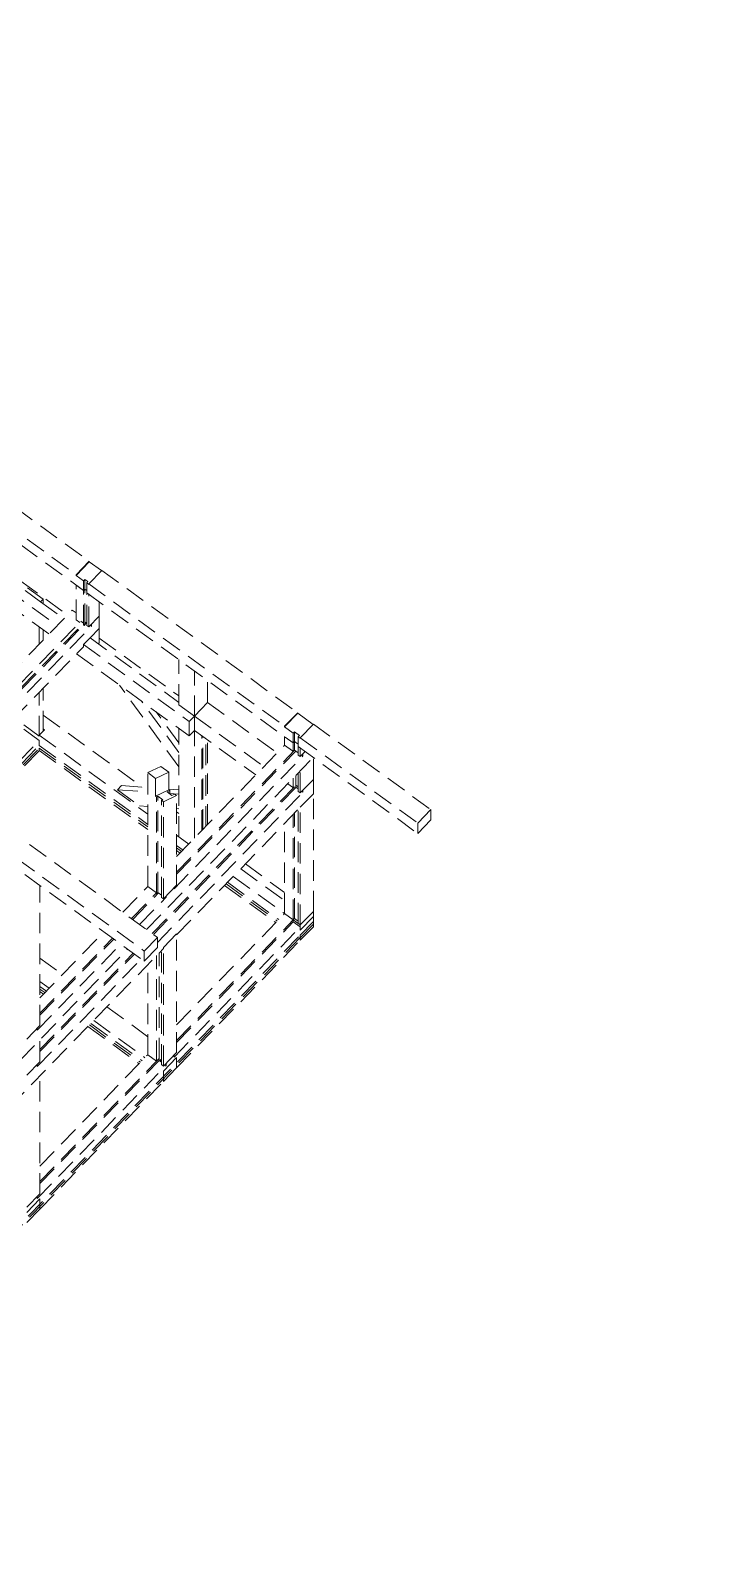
# Model space of a CAD drawing. Header units: millimetres. Extents: x 0 to 10920, y 0 to 297.
# Drawn here: x 3627 to 3759.4, y 0 to 297 of the extents above; entities that cross this region are included whole.
import ezdxf

# ---------------------------------------------------------------- set-up
doc = ezdxf.new("R2010")
doc.units = ezdxf.units.MM
doc.linetypes.add('K5LT_DASHED', pattern=[6, 4, -2])
doc.layers.add('Системный слой', color=7, linetype='Continuous')

# ---------------------------------------------------------------- blocks, each defined once
blk = doc.blocks.new('U340')
at = {"layer": 'Системный слой', "color": 7, "linetype": 'K5LT_DASHED', "lineweight": 18}
for p, q in [((3530.28, 254.74), (3632.26, 180.64)), ((3530.28, 251.94), (3630.66, 179)), ((3566.86, 238.77), (3637.39, 187.52)), ((3566.86, 238.77), (3637.39, 187.52)), ((3575.56, 238.97), (3638.52, 193.22)), ((3572.98, 236.32), (3635.95, 190.56)), ((3542.03, 194.96), (3649.27, 117.02)), ((3549.19, 194.27), (3651.84, 119.68)), ((3635.95, 190.56), (3638.52, 193.22)), ((3635.95, 190.46), (3638.52, 193.12)), ((3638.52, 193.12), (3638.52, 193.22)), ((3638.52, 193.12), (3640.92, 191.38)), ((3620.29, 192.86), (3634.26, 182.71)), ((3635.95, 190.46), (3635.95, 190.56)), ((3635.95, 190.46), (3637.39, 189.42)), ((3638.41, 188.78), (3640.98, 191.43)), ((3640.98, 191.43), (3679.28, 163.6)), ((3625.95, 187.49), (3629.01, 185.26)), ((3626.46, 188.02), (3629.52, 185.79)), ((3635.95, 181.76), (3635.95, 188.56)), ((3635.95, 188.56), (3637.39, 187.52)), ((3637.39, 189.42), (3637.65, 189.68)), ((3637.39, 187.52), (3637.39, 189.42)), ((3637.39, 187.52), (3637.65, 187.78)), ((3637.39, 180.72), (3637.39, 187.52)), ((3637.65, 189.68), (3638.26, 189.24)), ((3637.65, 187.78), (3637.65, 189.68)), ((3637.65, 180.98), (3637.65, 187.78)), ((3637.65, 187.78), (3638.01, 187.52)), ((3638.01, 188.97), (3638.26, 189.24)), ((3638.01, 188.97), (3638.41, 188.68)), ((3638.01, 187.07), (3638.01, 188.97)), ((3638.41, 188.78), (3676.71, 160.95)), ((3638.41, 188.68), (3638.41, 188.78)), ((3629.01, 185.26), (3629.52, 185.79)), ((3629.01, 185.26), (3633.54, 181.97)), ((3629.52, 184.89), (3629.52, 185.79)), ((3638.01, 180.67), (3638.01, 187.07)), ((3638.01, 187.07), (3678.42, 157.7)), ((3638.01, 187.07), (3678.42, 157.7)), ((3638.01, 187.07), (3638.41, 186.78)), ((3638.41, 180.38), (3638.41, 186.78)), ((3640.46, 182.5), (3640.46, 185.29)), ((3607.91, 151.6), (3636.87, 181.49)), ((3610, 157.67), (3635.19, 183.67)), ((3635.19, 183.67), (3635.95, 183.12)), ((3635.95, 181.76), (3636.65, 181.26)), ((3636.87, 181.49), (3637.39, 181.12)), ((3637.74, 181.31), (3638.01, 181.12)), ((3637.74, 180.91), (3637.74, 181.31)), ((3638.41, 180.38), (3640.46, 182.5)), ((3640.46, 180.1), (3640.46, 182.5)), ((3608.43, 151.23), (3637.39, 181.12)), ((3608.66, 151.06), (3637.39, 180.72)), ((3609.67, 150.33), (3638.92, 180.51)), ((3628.75, 177.03), (3628.75, 180.39)), ((3629.52, 177.82), (3629.52, 179.83)), ((3637.38, 176.92), (3638.66, 178.25)), ((3637.39, 180.72), (3637.65, 180.98)), ((3637.39, 180.72), (3637.49, 180.65)), ((3637.49, 180.65), (3637.97, 181.15)), ((3637.65, 180.98), (3637.74, 180.91)), ((3638.01, 180.67), (3638.41, 180.38)), ((3638.66, 178.25), (3640.46, 180.1)), ((3638.66, 178.25), (3656.02, 165.63)), ((3638.69, 180.68), (3638.92, 180.51)), ((3638.92, 180.51), (3638.92, 180.91)), ((3640.46, 177.3), (3640.46, 180.1)), ((3640.46, 178.21), (3656.02, 166.9)), ((3611.04, 149.33), (3637.38, 176.52)), ((3637.38, 176.52), (3637.38, 176.92)), ((3637.38, 176.92), (3658.06, 161.89)), ((3640.25, 177.09), (3640.46, 177.3)), ((3636.01, 175.11), (3658.06, 159.09)), ((3656.02, 165.18), (3656.02, 173.98)), ((3659.09, 162.95), (3659.09, 171.75)), ((3661.66, 165.6), (3661.66, 169.88)), ((3628.75, 159), (3628.75, 167.62)), ((3629.52, 159.99), (3629.52, 168.42)), ((3656.02, 153), (3644.42, 169)), ((3656.02, 155.83), (3648.76, 165.85)), ((3656.02, 157.69), (3651.61, 163.78)), ((3656.02, 165.18), (3659.09, 162.95)), ((3659.09, 162.95), (3660.37, 164.28)), ((3660.37, 164.28), (3661.66, 165.6)), ((3661.66, 165.6), (3675.24, 155.73)), ((3676.71, 160.95), (3679.28, 163.6)), ((3676.71, 160.85), (3679.28, 163.5)), ((3679.28, 163.5), (3679.28, 163.6)), ((3679.28, 163.5), (3682.29, 161.32)), ((3625.69, 161.22), (3628.75, 159)), ((3625.69, 160.42), (3628.75, 158.2)), ((3629.52, 163.16), (3648.95, 149.04)), ((3629.52, 160.44), (3629.78, 160.26)), ((3656.02, 139.38), (3656.02, 160.57)), ((3658.06, 161.89), (3659.35, 163.22)), ((3658.06, 159.09), (3658.06, 161.89)), ((3659.09, 160.15), (3659.09, 162.95)), ((3659.09, 162.95), (3672.67, 153.08)), ((3676.71, 160.85), (3676.71, 160.95)), ((3676.71, 160.85), (3678.42, 159.6)), ((3679.77, 158.72), (3682.34, 161.37)), ((3682.34, 161.37), (3705.32, 144.67)), ((3616.39, 145.44), (3628.75, 158.2)), ((3628.75, 159.2), (3629.78, 160.26)), ((3628.75, 159.2), (3649.97, 143.78)), ((3628.75, 157.2), (3628.75, 158.2)), ((3629.52, 160.24), (3629.67, 160.14)), ((3658.06, 159.09), (3659.09, 160.15)), ((3659.09, 160.15), (3671.08, 151.44)), ((3659.09, 139.06), (3659.09, 160.15)), ((3660.53, 140.55), (3660.53, 159.1)), ((3660.71, 140.74), (3660.71, 158.97)), ((3661.32, 141.37), (3661.33, 158.53)), ((3661.66, 141.72), (3661.66, 158.28)), ((3676.71, 157.25), (3676.71, 158.95)), ((3678.42, 159.6), (3678.68, 159.87)), ((3678.42, 157.7), (3678.42, 159.6)), ((3678.42, 157.7), (3678.68, 157.97)), ((3678.42, 156), (3678.42, 157.7)), ((3678.68, 159.87), (3679.63, 159.18)), ((3678.68, 157.97), (3678.68, 159.87)), ((3678.68, 157.97), (3679.37, 157.46)), ((3678.68, 156.27), (3678.68, 157.97)), ((3679.37, 158.91), (3679.63, 159.18)), ((3679.37, 158.91), (3679.77, 158.62)), ((3679.37, 157.01), (3679.37, 158.91)), ((3679.77, 158.72), (3702.75, 142.02)), ((3679.77, 158.62), (3679.77, 158.72)), ((3616.96, 145.03), (3628.75, 157.2)), ((3617.25, 144.82), (3628.75, 156.7)), ((3617.53, 144.61), (3628.75, 156.2)), ((3628.75, 157.2), (3649.97, 141.78)), ((3628.75, 156.2), (3628.75, 156.7)), ((3628.75, 156.7), (3649.97, 141.28)), ((3628.75, 156.2), (3649.97, 140.78)), ((3649.73, 121.22), (3682.33, 154.86)), ((3655.09, 129.15), (3680.29, 155.15)), ((3655.6, 135.47), (3676.71, 157.25)), ((3655.6, 132.45), (3678.68, 156.27)), ((3655.6, 132.05), (3678.91, 156.1)), ((3676.71, 157.25), (3678.24, 156.13)), ((3678.24, 156.13), (3678.42, 156)), ((3678.68, 156.27), (3679.37, 155.76)), ((3679.37, 157.01), (3702.75, 140.02)), ((3679.37, 155.31), (3679.37, 157.01)), ((3679.37, 155.31), (3679.77, 155.02)), ((3679.77, 155.02), (3679.77, 156.72)), ((3679.77, 155.02), (3680.29, 155.55)), ((3680.06, 155.32), (3680.29, 155.15)), ((3680.29, 155.55), (3680.74, 156.02)), ((3680.29, 155.15), (3680.29, 155.55)), ((3682.34, 150.57), (3682.34, 154.85)), ((3649.97, 151.89), (3652.54, 153.09)), ((3649.97, 129.65), (3649.97, 151.89)), ((3649.97, 151.89), (3651.5, 150.77)), ((3651.5, 150.77), (3654.07, 151.98)), ((3652.54, 153.09), (3654.07, 151.98)), ((3654.07, 148.51), (3654.07, 151.98)), ((3679.37, 148.21), (3679.37, 151.81)), ((3679.77, 147.92), (3679.77, 152.22)), ((3644.02, 148.55), (3644.8, 149.35)), ((3644.02, 148.55), (3648.36, 145.4)), ((3644.02, 148.55), (3649.97, 148.11)), ((3644.8, 149.35), (3649.97, 148.96)), ((3650.83, 120.42), (3678.94, 149.43)), ((3651.05, 120.25), (3678.94, 149.03)), ((3651.5, 147.31), (3651.5, 150.77)), ((3651.5, 147.31), (3654.07, 148.51)), ((3654.07, 148.66), (3656.02, 148.52)), ((3654.07, 148.51), (3654.25, 148.38)), ((3677.33, 149.7), (3678.24, 149.03)), ((3678.24, 149.03), (3678.42, 148.9)), ((3678.42, 148.9), (3678.42, 150.83)), ((3678.94, 149.43), (3678.94, 151.36)), ((3678.94, 149.43), (3679.37, 149.11)), ((3678.94, 149.03), (3678.94, 149.43)), ((3678.94, 149.03), (3679.37, 148.71)), ((3679.77, 147.92), (3682.34, 150.57)), ((3682.34, 147.77), (3682.34, 150.57)), ((3651.5, 147.31), (3651.68, 147.18)), ((3651.68, 147.18), (3651.94, 147.3)), ((3651.68, 128.2), (3651.68, 147.18)), ((3651.84, 118.7), (3680.29, 148.05)), ((3651.94, 147.3), (3652.89, 146.61)), ((3651.94, 128.47), (3651.94, 147.3)), ((3652.63, 146.49), (3652.89, 146.61)), ((3652.63, 127.51), (3652.63, 146.49)), ((3652.63, 146.49), (3653.03, 146.2)), ((3653.03, 146.2), (3655.6, 147.4)), ((3653.03, 127.22), (3653.03, 146.2)), ((3653.74, 148.14), (3654.25, 148.38)), ((3653.74, 148.14), (3654.69, 147.45)), ((3654.25, 147.77), (3654.25, 148.38)), ((3654.25, 147.79), (3656.02, 147.66)), ((3654.69, 147.45), (3655.2, 147.69)), ((3655.2, 147.69), (3655.6, 147.4)), ((3655.6, 129.88), (3655.6, 147.4)), ((3679.37, 148.21), (3679.77, 147.92)), ((3679.77, 145.12), (3682.34, 147.77)), ((3680.06, 148.22), (3680.29, 148.05)), ((3680.29, 148.05), (3680.29, 148.45)), ((3682.34, 124.77), (3682.34, 147.77)), ((3648.36, 145.4), (3649.97, 145.28)), ((3655.6, 120.18), (3679.77, 145.12)), ((3655.6, 144.86), (3656.02, 144.83)), ((3655.6, 144.21), (3656.02, 143.9)), ((3678.42, 123.1), (3678.42, 143.73)), ((3678.68, 123.37), (3678.68, 143.99)), ((3679.37, 122.41), (3679.37, 144.71)), ((3679.77, 122.12), (3679.77, 145.12)), ((3702.75, 142.02), (3705.32, 144.67)), ((3702.75, 140.02), (3705.32, 142.67)), ((3705.32, 142.67), (3705.32, 144.67)), ((3655.6, 139.68), (3658, 137.94)), ((3676.71, 124.35), (3676.71, 141.96)), ((3702.75, 140.02), (3702.75, 142.02)), ((3655.6, 137.68), (3656.86, 136.77)), ((3655.6, 137.18), (3656.58, 136.47)), ((3655.6, 136.68), (3656.3, 136.18)), ((3669.04, 134.04), (3676.71, 128.47)), ((3625.89, 132.01), (3649.27, 115.02)), ((3666.69, 131.62), (3676.71, 124.35)), ((3668.13, 133.11), (3676.71, 126.88)), ((3628.86, 102.48), (3628.86, 129.86)), ((3645.07, 124.6), (3649.97, 129.65)), ((3646.79, 123.35), (3651.68, 128.4)), ((3647.02, 123.19), (3652.05, 128.39)), ((3649.97, 129.65), (3651.68, 128.4)), ((3651.68, 128.2), (3651.94, 128.47)), ((3651.94, 128.47), (3652.63, 127.96)), ((3653.03, 127.22), (3655.6, 129.88)), ((3653.55, 127.55), (3653.55, 127.75)), ((3655.09, 129.15), (3655.09, 129.35)), ((3664.99, 129.86), (3675, 122.59)), ((3665.27, 130.16), (3675.29, 122.88)), ((3665.56, 130.45), (3675.57, 123.17)), ((3648.37, 122.21), (3653.55, 127.55)), ((3652.63, 127.51), (3653.03, 127.22)), ((3653.43, 127.64), (3653.55, 127.55)), ((3679.77, 122.12), (3682.34, 124.77)), ((3682.34, 123.77), (3682.34, 124.77)), ((3655.6, 102.57), (3676.71, 124.35)), ((3655.6, 99.55), (3678.42, 123.1)), ((3655.6, 99.15), (3678.42, 122.7)), ((3676.71, 124.35), (3678.42, 123.1)), ((3678.42, 123.1), (3678.68, 123.37)), ((3678.42, 123.1), (3679.77, 122.12)), ((3678.42, 122.7), (3678.42, 123.1)), ((3678.42, 122.7), (3679.77, 121.72)), ((3678.68, 123.37), (3679.37, 122.86)), ((3679.77, 121.12), (3682.34, 123.77)), ((3679.77, 120.12), (3682.34, 122.77)), ((3679.77, 119.62), (3682.34, 122.27)), ((3679.77, 121.12), (3679.77, 122.12)), ((3679.77, 119.12), (3682.34, 121.77)), ((3682.34, 122.77), (3682.34, 123.77)), ((3682.34, 122.27), (3682.34, 122.77)), ((3682.34, 121.77), (3682.34, 122.27)), ((3597.33, 35.03), (3679.77, 120.12)), ((3597.61, 34.83), (3679.77, 119.62)), ((3628.86, 107.87), (3641.37, 120.77)), ((3628.86, 104.85), (3643.08, 119.52)), ((3628.86, 104.45), (3643.31, 119.36)), ((3649.27, 117.02), (3651.84, 119.68)), ((3651.84, 117.68), (3651.84, 119.68)), ((3653.03, 117.72), (3655.6, 120.38)), ((3655.09, 96.25), (3679.77, 121.72)), ((3655.6, 120.18), (3655.6, 120.38)), ((3655.6, 97.18), (3655.6, 120.18)), ((3655.6, 94.18), (3679.77, 119.12)), ((3679.77, 119.62), (3679.77, 120.12)), ((3679.77, 119.12), (3679.77, 119.62)), ((3579.08, 48.3), (3646.02, 117.39)), ((3602.12, 64.98), (3653.03, 117.52)), ((3628.35, 101.55), (3644.66, 118.38)), ((3628.86, 97.75), (3647.12, 116.59)), ((3628.86, 97.35), (3647.35, 116.43)), ((3649.27, 115.02), (3651.84, 117.68)), ((3649.27, 115.02), (3649.27, 117.02)), ((3651.68, 95.5), (3651.68, 116.13)), ((3652.2, 96.03), (3652.2, 116.66)), ((3652.63, 94.81), (3652.63, 117.11)), ((3653.03, 117.52), (3653.03, 117.72)), ((3653.03, 94.52), (3653.03, 117.52)), ((3628.35, 94.45), (3648.69, 115.45)), ((3628.86, 115.61), (3633.26, 112.41)), ((3649.97, 96.75), (3649.97, 114.36)), ((3628.86, 111.09), (3630.69, 109.76)), ((3628.86, 110.09), (3630.12, 109.17)), ((3628.86, 109.59), (3629.84, 108.88)), ((3628.86, 109.09), (3629.56, 108.58)), ((3641.96, 106.09), (3649.97, 100.27)), ((3626.29, 99.82), (3628.86, 102.48)), ((3628.35, 101.55), (3628.35, 101.95)), ((3638.25, 102.27), (3648.26, 94.99)), ((3638.53, 102.56), (3648.55, 95.28)), ((3638.82, 102.85), (3648.83, 95.58)), ((3639.39, 103.44), (3649.4, 96.16)), ((3628.86, 95.38), (3628.86, 99.68)), ((3626.29, 92.72), (3628.86, 95.38)), ((3627.19, 97.95), (3627.26, 97.9)), ((3628.86, 74.97), (3649.97, 96.75)), ((3628.86, 71.55), (3652.2, 95.63)), ((3628.86, 71.95), (3651.68, 95.5)), ((3649.97, 96.75), (3651.68, 95.5)), ((3651.68, 95.5), (3652.2, 96.03)), ((3652.2, 95.63), (3652.2, 96.03)), ((3652.2, 95.63), (3652.63, 95.32)), ((3652.47, 95.43), (3652.47, 95.83)), ((3652.47, 95.83), (3652.63, 95.72)), ((3653.03, 94.52), (3655.6, 97.18)), ((3653.03, 93.52), (3655.6, 96.18)), ((3653.55, 94.65), (3653.55, 95.05)), ((3655.09, 96.25), (3655.09, 96.65)), ((3655.6, 95.18), (3655.6, 96.18)), ((3655.6, 94.68), (3655.6, 95.18)), ((3628.35, 94.45), (3628.35, 94.85)), ((3628.35, 68.65), (3653.55, 94.65)), ((3628.86, 69.58), (3628.86, 92.58)), ((3652.63, 94.81), (3653.03, 94.52)), ((3653.03, 91.52), (3655.6, 94.18)), ((3653.03, 92.52), (3653.03, 93.52)), ((3653.03, 92.02), (3653.03, 92.52)), ((3653.32, 94.82), (3653.55, 94.65)), ((3655.6, 94.18), (3655.6, 94.68)), ((3628.86, 66.58), (3653.03, 91.52)), ((3653.03, 91.52), (3653.03, 92.02)), ((3626.29, 66.93), (3628.86, 69.58)), ((3626.29, 65.93), (3628.86, 68.58)), ((3628.35, 68.65), (3628.35, 69.05)), ((3628.86, 67.58), (3628.86, 68.58)), ((3626.29, 63.93), (3628.86, 66.58)), ((3628.86, 67.08), (3628.86, 67.58)), ((3628.86, 66.58), (3628.86, 67.08))]:
    blk.add_line(p, q, dxfattribs=at)

msp = doc.modelspace()

# ---------------------------------------------------------------- block references
at = {"layer": 'Системный слой'}
msp.add_blockref('U340', (0, 0), dxfattribs=at)

doc.saveas('drawing.dxf')
